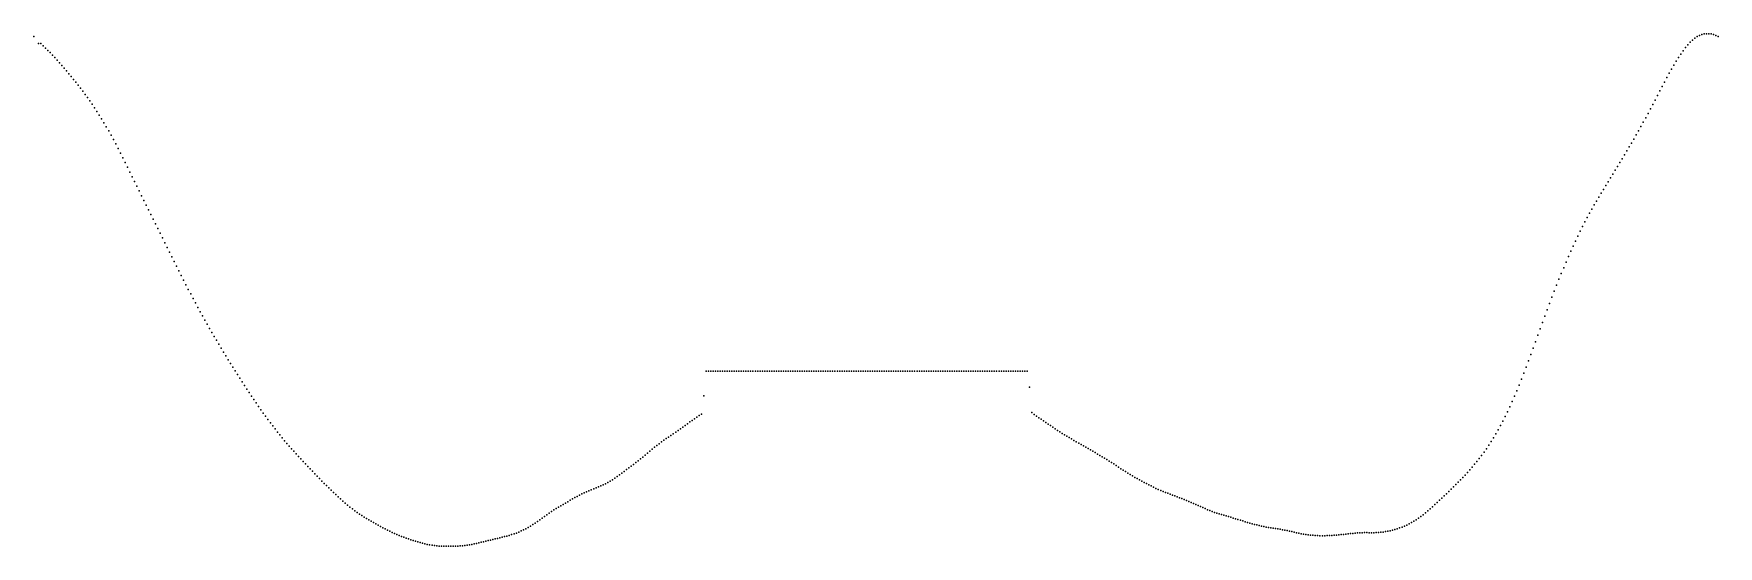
# Model space of a CAD drawing. Header units: metres. Extents: x 0 to 360, y 61 to 170.
import ezdxf

# ---------------------------------------------------------------- set-up
doc = ezdxf.new("R2010")
doc.units = ezdxf.units.M

msp = doc.modelspace()

# ---------------------------------------------------------------- linework, layer by layer
for p in [(0, 169.85), (354, 169.07), (354.5, 169.46), (355, 169.8), (355.5, 170.06), (356, 170.24), (356.5, 170.38), (357, 170.43), (357.5, 170.43), (358, 170.39), (358.5, 170.22), (359, 170.02), (359.5, 169.85), (1, 168.31), (1.5, 168.31), (2, 167.86), (2.5, 167.36), (3, 166.86), (3.5, 166.38), (4, 165.85), (351.5, 166.09), (352, 166.8), (352.5, 167.45), (353, 168.06), (353.5, 168.59), (4.5, 165.32), (5, 164.78), (5.5, 164.22), (6, 163.64), (6.5, 163.06), (7, 162.48), (7.5, 161.88), (349, 161.98), (349.5, 162.87), (350, 163.72), (350.5, 164.55), (351, 165.34), (8, 161.29), (8.5, 160.68), (9, 160.05), (9.5, 159.42), (10, 158.79), (347, 158.2), (347.5, 159.16), (348, 160.11), (348.5, 161.05), (10.5, 158.14), (11, 157.48), (11.5, 156.8), (12, 156.09), (12.5, 155.37), (13, 154.62), (345.5, 155.31), (346, 156.27), (346.5, 157.23), (13.5, 153.85), (14, 153.05), (14.5, 152.24), (15, 151.41), (343.5, 151.51), (344, 152.44), (344.5, 153.39), (345, 154.35), (15.5, 150.55), (16, 149.67), (16.5, 148.77), (17, 147.85), (341.5, 147.94), (342, 148.81), (342.5, 149.69), (343, 150.59), (17.5, 146.89), (18, 145.92), (18.5, 144.93), (19, 143.92), (339.5, 144.57), (340, 145.41), (340.5, 146.24), (341, 147.09), (19.5, 142.91), (20, 141.9), (20.5, 140.88), (337, 140.45), (337.5, 141.26), (338, 142.08), (338.5, 142.91), (339, 143.74), (21, 139.87), (21.5, 138.86), (22, 137.85), (22.5, 136.85), (335, 137.19), (335.5, 138.01), (336, 138.82), (336.5, 139.64), (23, 135.84), (23.5, 134.84), (24, 133.84), (333, 133.86), (333.5, 134.71), (334, 135.54), (334.5, 136.37), (24.5, 132.84), (25, 131.84), (25.5, 130.84), (26, 129.84), (331, 130.24), (331.5, 131.18), (332, 132.1), (332.5, 132.99), (26.5, 128.83), (27, 127.82), (27.5, 126.82), (329, 126.17), (329.5, 127.23), (330, 128.26), (330.5, 129.27), (28, 125.81), (28.5, 124.8), (29, 123.8), (29.5, 122.8), (327.5, 122.83), (328, 123.98), (328.5, 125.09), (30, 121.8), (30.5, 120.8), (31, 119.8), (31.5, 118.8), (326, 119.26), (326.5, 120.48), (327, 121.67), (32, 117.81), (32.5, 116.82), (33, 115.84), (324.5, 115.48), (325, 116.76), (325.5, 118.02), (33.5, 114.86), (34, 113.89), (34.5, 112.94), (35, 112), (323, 111.51), (323.5, 112.85), (324, 114.17), (35.5, 111.08), (36, 110.17), (36.5, 109.28), (37, 108.4), (322, 108.79), (322.5, 110.16), (37.5, 107.53), (38, 106.67), (38.5, 105.82), (39, 104.97), (320.5, 104.66), (321, 106.04), (321.5, 107.42), (39.5, 104.14), (40, 103.3), (40.5, 102.47), (41, 101.65), (41.5, 100.83), (319.5, 101.92), (320, 103.28), (42, 100.02), (42.5, 99.23), (43, 98.44), (43.5, 97.65), (143.5, 98.39), (144, 98.41), (144.5, 98.41), (145, 98.41), (145.5, 98.41), (146, 98.41), (146.5, 98.41), (147, 98.41), (147.5, 98.41), (148, 98.41), (148.5, 98.41), (149, 98.41), (149.5, 98.41), (150, 98.41), (150.5, 98.41), (151, 98.41), (151.5, 98.41), (152, 98.41), (152.5, 98.41), (153, 98.41), (153.5, 98.41), (154, 98.41), (154.5, 98.41), (155, 98.41), (155.5, 98.41), (156, 98.41), (156.5, 98.41), (157, 98.41), (157.5, 98.41), (158, 98.41), (158.5, 98.41), (159, 98.41), (159.5, 98.41), (160, 98.41), (160.5, 98.41), (161, 98.41), (161.5, 98.41), (162, 98.41), (162.5, 98.41), (163, 98.41), (163.5, 98.41), (164, 98.41), (164.5, 98.41), (165, 98.41), (165.5, 98.41), (166, 98.41), (166.5, 98.41), (167, 98.41), (167.5, 98.41), (168, 98.41), (168.5, 98.41), (169, 98.41), (169.5, 98.41), (170, 98.41), (170.5, 98.41), (171, 98.41), (171.5, 98.41), (172, 98.41), (172.5, 98.41), (173, 98.41), (173.5, 98.41), (174, 98.41), (174.5, 98.41), (175, 98.41), (175.5, 98.41), (176, 98.41), (176.5, 98.41), (177, 98.41), (177.5, 98.41), (178, 98.41), (178.5, 98.41), (179, 98.41), (179.5, 98.41), (180, 98.41), (180.5, 98.41), (181, 98.41), (181.5, 98.41), (182, 98.41), (182.5, 98.41), (183, 98.41), (183.5, 98.41), (184, 98.41), (184.5, 98.41), (185, 98.41), (185.5, 98.41), (186, 98.41), (186.5, 98.41), (187, 98.41), (187.5, 98.41), (188, 98.41), (188.5, 98.41), (189, 98.41), (189.5, 98.41), (190, 98.41), (190.5, 98.41), (191, 98.41), (191.5, 98.41), (192, 98.41), (192.5, 98.41), (193, 98.41), (193.5, 98.41), (194, 98.41), (194.5, 98.41), (195, 98.41), (195.5, 98.41), (196, 98.41), (196.5, 98.41), (197, 98.41), (197.5, 98.41), (198, 98.41), (198.5, 98.41), (199, 98.41), (199.5, 98.41), (200, 98.41), (200.5, 98.41), (201, 98.41), (201.5, 98.41), (202, 98.41), (202.5, 98.41), (203, 98.41), (203.5, 98.41), (204, 98.41), (204.5, 98.41), (205, 98.41), (205.5, 98.41), (206, 98.41), (206.5, 98.41), (207, 98.41), (207.5, 98.41), (208, 98.41), (208.5, 98.41), (209, 98.41), (209.5, 98.41), (210, 98.41), (210.5, 98.41), (211, 98.41), (211.5, 98.41), (212, 98.41), (318, 97.94), (318.5, 99.24), (319, 100.57), (44, 96.87), (44.5, 96.09), (45, 95.32), (45.5, 94.56), (46, 93.81), (212.5, 94.94), (316.5, 94.2), (317, 95.42), (317.5, 96.66), (46.5, 93.06), (47, 92.32), (47.5, 91.6), (48, 90.87), (48.5, 90.16), (143, 93.14), (315, 90.79), (315.5, 91.89), (316, 93.03), (49, 89.45), (49.5, 88.75), (50, 88.06), (50.5, 87.38), (51, 86.71), (138.5, 86.45), (139, 86.82), (139.5, 87.18), (140, 87.54), (140.5, 87.89), (141, 88.23), (141.5, 88.56), (142, 88.89), (142.5, 89.22), (213, 89.54), (213.5, 89.13), (214, 88.8), (214.5, 88.46), (215, 88.12), (215.5, 87.78), (216, 87.44), (216.5, 87.1), (217, 86.76), (217.5, 86.42), (313, 86.78), (313.5, 87.73), (314, 88.71), (314.5, 89.73), (51.5, 86.05), (52, 85.4), (52.5, 84.77), (53, 84.16), (53.5, 83.55), (54, 82.97), (133.5, 82.9), (134, 83.27), (134.5, 83.63), (135, 83.98), (135.5, 84.32), (136, 84.67), (136.5, 85.01), (137, 85.37), (137.5, 85.72), (138, 86.08), (218, 86.09), (218.5, 85.75), (219, 85.43), (219.5, 85.11), (220, 84.8), (220.5, 84.5), (221, 84.2), (221.5, 83.91), (222, 83.62), (222.5, 83.32), (223, 83.03), (223.5, 82.74), (311, 83.35), (311.5, 84.16), (312, 85), (312.5, 85.88), (54.5, 82.39), (55, 81.83), (55.5, 81.28), (56, 80.73), (56.5, 80.19), (57, 79.65), (57.5, 79.12), (129, 79.26), (129.5, 79.66), (130, 80.06), (130.5, 80.47), (131, 80.89), (131.5, 81.31), (132, 81.73), (132.5, 82.13), (133, 82.52), (224, 82.46), (224.5, 82.17), (225, 81.88), (225.5, 81.59), (226, 81.29), (226.5, 81), (227, 80.7), (227.5, 80.4), (228, 80.11), (228.5, 79.81), (229, 79.51), (229.5, 79.2), (308, 79.11), (308.5, 79.75), (309, 80.41), (309.5, 81.1), (310, 81.82), (310.5, 82.57), (58, 78.59), (58.5, 78.07), (59, 77.54), (59.5, 77.01), (60, 76.48), (60.5, 75.96), (124, 75.54), (124.5, 75.88), (125, 76.25), (125.5, 76.62), (126, 76.99), (126.5, 77.37), (127, 77.74), (127.5, 78.11), (128, 78.49), (128.5, 78.87), (230, 78.89), (230.5, 78.58), (231, 78.25), (231.5, 77.9), (232, 77.57), (232.5, 77.25), (233, 76.94), (233.5, 76.64), (234, 76.33), (234.5, 76.01), (235, 75.72), (305, 75.69), (305.5, 76.22), (306, 76.76), (306.5, 77.32), (307, 77.9), (307.5, 78.5), (61, 75.45), (61.5, 74.94), (62, 74.44), (62.5, 73.95), (63, 73.47), (63.5, 72.98), (64, 72.51), (64.5, 72.03), (116.5, 71.92), (117, 72.18), (117.5, 72.42), (118, 72.64), (118.5, 72.85), (119, 73.06), (119.5, 73.27), (120, 73.47), (120.5, 73.67), (121, 73.89), (121.5, 74.11), (122, 74.36), (122.5, 74.62), (123, 74.9), (123.5, 75.21), (235.5, 75.44), (236, 75.17), (236.5, 74.9), (237, 74.64), (237.5, 74.38), (238, 74.13), (238.5, 73.88), (239, 73.62), (239.5, 73.37), (240, 73.14), (240.5, 72.92), (241, 72.71), (241.5, 72.51), (242, 72.31), (242.5, 72.12), (243, 71.93), (301.5, 72.22), (302, 72.7), (302.5, 73.19), (303, 73.67), (303.5, 74.17), (304, 74.67), (304.5, 75.18), (65, 71.57), (65.5, 71.11), (66, 70.65), (66.5, 70.22), (67, 69.79), (67.5, 69.38), (68, 68.97), (68.5, 68.59), (110.5, 68.44), (111, 68.76), (111.5, 69.07), (112, 69.37), (112.5, 69.67), (113, 69.96), (113.5, 70.24), (114, 70.53), (114.5, 70.82), (115, 71.1), (115.5, 71.39), (116, 71.66), (243.5, 71.74), (244, 71.56), (244.5, 71.37), (245, 71.18), (245.5, 70.98), (246, 70.78), (246.5, 70.57), (247, 70.36), (247.5, 70.14), (248, 69.92), (248.5, 69.7), (249, 69.48), (249.5, 69.26), (250, 69.04), (250.5, 68.82), (251, 68.62), (251.5, 68.42), (297.5, 68.56), (298, 69), (298.5, 69.44), (299, 69.9), (299.5, 70.36), (300, 70.82), (300.5, 71.28), (301, 71.75), (69, 68.23), (69.5, 67.89), (70, 67.57), (70.5, 67.25), (71, 66.95), (71.5, 66.65), (72, 66.36), (72.5, 66.07), (73, 65.78), (73.5, 65.5), (74, 65.23), (74.5, 64.96), (105, 64.76), (105.5, 65.03), (106, 65.32), (106.5, 65.63), (107, 65.95), (107.5, 66.29), (108, 66.65), (108.5, 67.01), (109, 67.38), (109.5, 67.75), (110, 68.1), (252, 68.24), (252.5, 68.07), (253, 67.91), (253.5, 67.76), (254, 67.62), (254.5, 67.48), (255, 67.34), (255.5, 67.19), (256, 67.04), (256.5, 66.88), (257, 66.72), (257.5, 66.56), (258, 66.41), (258.5, 66.25), (259, 66.1), (259.5, 65.96), (260, 65.82), (260.5, 65.69), (261, 65.56), (261.5, 65.44), (262, 65.32), (262.5, 65.21), (263, 65.11), (263.5, 65.02), (264, 64.93), (264.5, 64.86), (265, 64.78), (291, 64.74), (291.5, 64.91), (292, 65.1), (292.5, 65.3), (293, 65.53), (293.5, 65.78), (294, 66.05), (294.5, 66.35), (295, 66.67), (295.5, 67.01), (296, 67.37), (296.5, 67.75), (297, 68.15), (75, 64.71), (75.5, 64.46), (76, 64.22), (76.5, 63.98), (77, 63.76), (77.5, 63.54), (78, 63.33), (78.5, 63.12), (79, 62.93), (79.5, 62.74), (80, 62.57), (80.5, 62.4), (81, 62.25), (81.5, 62.1), (82, 61.95), (82.5, 61.81), (83, 61.67), (83.5, 61.54), (84, 61.42), (84.5, 61.32), (85, 61.23), (85.5, 61.15), (91.5, 61.12), (92, 61.17), (92.5, 61.24), (93, 61.32), (93.5, 61.41), (94, 61.51), (94.5, 61.62), (95, 61.73), (95.5, 61.85), (96, 61.97), (96.5, 62.09), (97, 62.21), (97.5, 62.33), (98, 62.45), (98.5, 62.57), (99, 62.69), (99.5, 62.82), (100, 62.94), (100.5, 63.07), (101, 63.2), (101.5, 63.34), (102, 63.49), (102.5, 63.66), (103, 63.84), (103.5, 64.05), (104, 64.27), (104.5, 64.5), (265.5, 64.71), (266, 64.63), (266.5, 64.54), (267, 64.45), (267.5, 64.35), (268, 64.24), (268.5, 64.13), (269, 64.01), (269.5, 63.89), (270, 63.78), (270.5, 63.67), (271, 63.58), (271.5, 63.5), (272, 63.44), (272.5, 63.39), (273, 63.35), (273.5, 63.32), (274, 63.29), (274.5, 63.27), (275, 63.26), (275.5, 63.27), (276, 63.28), (276.5, 63.3), (277, 63.33), (277.5, 63.36), (278, 63.4), (278.5, 63.44), (279, 63.49), (279.5, 63.54), (280, 63.59), (280.5, 63.65), (281, 63.71), (281.5, 63.77), (282, 63.82), (282.5, 63.86), (283, 63.89), (283.5, 63.91), (284, 63.92), (284.5, 63.92), (285, 63.91), (285.5, 63.91), (286, 63.91), (286.5, 63.92), (287, 63.95), (287.5, 63.99), (288, 64.05), (288.5, 64.13), (289, 64.22), (289.5, 64.33), (290, 64.45), (290.5, 64.58), (86, 61.09), (86.5, 61.05), (87, 61.02), (87.5, 61), (88, 61), (88.5, 61), (89, 61), (89.5, 61.01), (90, 61.03), (90.5, 61.05), (91, 61.08)]:
    msp.add_point(p)

doc.saveas('drawing.dxf')
